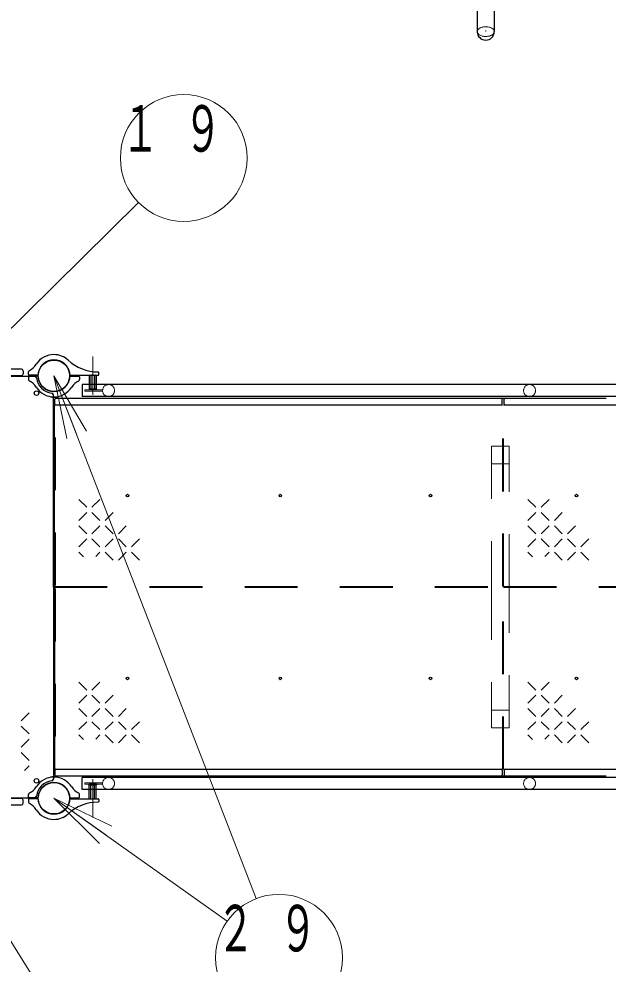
# Model space of a CAD drawing. Units: millimetres on the paper, scale 1:60. Extents: x -385 to 0, y -594 to 267.
# Drawn here: x -211.26 to -183.38, y 91.16 to 135.9 of the extents above; entities that cross this region are included whole.
import ezdxf

# ---------------------------------------------------------------- set-up
doc = ezdxf.new("R2010")
doc.units = ezdxf.units.MM
for name, pattern in [('USER1', [4.5, 2.5, -2]), ('USER2', [6, 3, -1, 1, -1]), ('USER3', [8, 3, -1, 1, -1, 1, -1])]:
    doc.linetypes.add(name, pattern=pattern)
doc.layers.add('1_60', color=7, linetype='Continuous', lineweight=25)
doc.styles.add('ＭＳ ゴシック', font='')
doc.styles.get('ＭＳ ゴシック').set_extended_font_data('MS Gothic')

msp = doc.modelspace()

# ---------------------------------------------------------------- linework, layer by layer
at = {"layer": '1_60', "linetype": 'USER2', "lineweight": 13}
for p, q in [((-189.169, 157.354), (-189.169, 135.298)), ((-207.765, 119.921), (-207.765, 118.103)), ((-207.765, 98.102), (-207.765, 99.921))]:
    msp.add_line(p, q, dxfattribs=at)
at = {"layer": '1_60', "color": 131}
for p, q in [((-189.574, 155.027), (-189.574, 135.298)), ((-188.764, 155.027), (-188.764, 135.298)), ((-165.931, 118.594), (-208.257, 118.594)), ((-208.257, 118.594), (-208.257, 118.027)), ((-165.931, 118.027), (-208.257, 118.027)), ((-165.931, 99.997), (-208.257, 99.997)), ((-208.257, 99.43), (-208.257, 99.997)), ((-165.931, 99.43), (-208.257, 99.43))]:
    msp.add_line(p, q, dxfattribs=at)
at = {"layer": '1_60', "lineweight": 13}
for p, q in [((-213.76, 119.154), (-205.593, 127.208)), ((-208.983, 116.033), (-209.598, 119.012)), ((-209.598, 119.012), (-208.051, 116.393)), ((-209.598, 119.012), (-208.517, 116.213)), ((-209.598, 119.012), (-200.034, 94.264)), ((-208.049, 112.785), (-208.424, 113.16)), ((-207.424, 113.16), (-207.799, 112.785)), ((-186.798, 112.785), (-187.173, 113.16)), ((-186.173, 113.16), (-186.548, 112.785)), ((-208.049, 112.535), (-208.424, 112.16)), ((-207.424, 112.16), (-207.799, 112.535)), ((-206.799, 112.535), (-207.174, 112.16)), ((-186.798, 112.535), (-187.173, 112.16)), ((-186.173, 112.16), (-186.548, 112.535)), ((-185.548, 112.535), (-185.923, 112.16)), ((-208.049, 111.535), (-208.424, 111.91)), ((-207.424, 111.91), (-207.799, 111.535)), ((-206.799, 111.535), (-207.174, 111.91)), ((-206.174, 111.91), (-206.549, 111.535)), ((-186.798, 111.535), (-187.173, 111.91)), ((-186.173, 111.91), (-186.548, 111.535)), ((-185.548, 111.535), (-185.923, 111.91)), ((-184.923, 111.91), (-185.298, 111.535)), ((-208.049, 111.285), (-208.424, 110.91)), ((-207.424, 110.91), (-207.799, 111.285)), ((-206.799, 111.285), (-207.174, 110.91)), ((-206.174, 110.91), (-206.549, 111.285)), ((-205.549, 111.285), (-205.924, 110.91)), ((-186.798, 111.285), (-187.173, 110.91)), ((-186.173, 110.91), (-186.548, 111.285)), ((-185.548, 111.285), (-185.923, 110.91)), ((-184.923, 110.91), (-185.298, 111.285)), ((-184.298, 111.285), (-184.673, 110.91)), ((-208.201, 110.438), (-208.424, 110.66)), ((-207.424, 110.66), (-207.623, 110.461)), ((-206.799, 110.285), (-207.174, 110.66)), ((-206.174, 110.66), (-206.549, 110.285)), ((-205.549, 110.285), (-205.924, 110.66)), ((-186.951, 110.438), (-187.173, 110.66)), ((-186.173, 110.66), (-186.373, 110.461)), ((-185.548, 110.285), (-185.923, 110.66)), ((-184.923, 110.66), (-185.298, 110.285)), ((-184.298, 110.285), (-184.673, 110.66)), ((-208.049, 104.135), (-208.424, 104.51)), ((-207.424, 104.51), (-207.799, 104.135)), ((-186.798, 104.135), (-187.173, 104.51)), ((-186.173, 104.51), (-186.548, 104.135)), ((-208.049, 103.885), (-208.424, 103.51)), ((-207.424, 103.51), (-207.799, 103.885)), ((-206.799, 103.885), (-207.174, 103.51)), ((-186.798, 103.885), (-187.173, 103.51)), ((-186.173, 103.51), (-186.548, 103.885)), ((-185.548, 103.885), (-185.923, 103.51)), ((-211.142, 102.68), (-210.767, 103.055)), ((-208.049, 102.885), (-208.424, 103.26)), ((-207.424, 103.26), (-207.799, 102.885)), ((-206.799, 102.885), (-207.174, 103.26)), ((-206.174, 103.26), (-206.549, 102.885)), ((-186.798, 102.885), (-187.173, 103.26)), ((-186.173, 103.26), (-186.548, 102.885)), ((-185.548, 102.885), (-185.923, 103.26)), ((-184.923, 103.26), (-185.298, 102.885)), ((-208.049, 102.635), (-208.424, 102.26)), ((-207.424, 102.26), (-207.799, 102.635)), ((-206.799, 102.635), (-207.174, 102.26)), ((-206.174, 102.26), (-206.549, 102.635)), ((-205.549, 102.635), (-205.924, 102.26)), ((-186.798, 102.635), (-187.173, 102.26)), ((-186.173, 102.26), (-186.548, 102.635)), ((-185.548, 102.635), (-185.923, 102.26)), ((-184.923, 102.26), (-185.298, 102.635)), ((-184.298, 102.635), (-184.673, 102.26)), ((-211.142, 102.43), (-210.767, 102.055)), ((-208.201, 101.787), (-208.424, 102.01)), ((-207.424, 102.01), (-207.623, 101.811)), ((-206.799, 101.635), (-207.174, 102.01)), ((-206.174, 102.01), (-206.549, 101.635)), ((-205.549, 101.635), (-205.924, 102.01)), ((-186.951, 101.787), (-187.173, 102.01)), ((-186.173, 102.01), (-186.373, 101.811)), ((-185.548, 101.635), (-185.923, 102.01)), ((-184.923, 102.01), (-185.298, 101.635)), ((-184.298, 101.635), (-184.673, 102.01)), ((-211.142, 101.43), (-210.767, 101.805)), ((-211.142, 101.18), (-210.767, 100.805)), ((-210.989, 100.332), (-210.767, 100.555)), ((-207.44, 96.869), (-209.598, 99.012)), ((-209.598, 99.012), (-206.862, 97.685)), ((-209.598, 99.012), (-207.151, 97.277)), ((-209.598, 99.012), (-201.4, 93.2)), ((-215.66, 98.666), (-210.324, 90.142))]:
    msp.add_line(p, q, dxfattribs=at)
at = {"layer": '1_60'}
for p, q in [((-211.14, 119.328), (-220.557, 119.328)), ((-211.14, 119.012), (-220.557, 119.012)), ((-211.057, 119.245), (-211.057, 119.095)), ((-207.929, 119.022), (-207.903, 119.037)), ((-207.929, 119.022), (-207.929, 118.385)), ((-207.903, 119.037), (-207.628, 119.037)), ((-207.847, 119.022), (-207.847, 118.385)), ((-207.683, 119.022), (-207.683, 118.385)), ((-207.602, 119.022), (-207.628, 119.037)), ((-207.602, 119.022), (-207.602, 118.385)), ((-207.94, 118.37), (-207.94, 118.337)), ((-207.59, 118.37), (-207.94, 118.37)), ((-207.59, 118.337), (-207.94, 118.337)), ((-207.929, 118.385), (-207.903, 118.37)), ((-207.903, 118.37), (-207.628, 118.37)), ((-207.602, 118.385), (-207.628, 118.37)), ((-207.59, 118.337), (-207.59, 118.37)), ((-209.765, 118.026), (-209.765, 118.023)), ((-209.432, 118.026), (-209.432, 118.023)), ((-209.765, 99.998), (-209.765, 100)), ((-209.432, 99.998), (-209.432, 100)), ((-207.94, 99.653), (-207.94, 99.687)), ((-207.59, 99.687), (-207.94, 99.687)), ((-207.59, 99.653), (-207.94, 99.653)), ((-207.929, 99.638), (-207.903, 99.653)), ((-207.929, 99.002), (-207.929, 99.638)), ((-207.903, 99.653), (-207.628, 99.653)), ((-207.847, 99.002), (-207.847, 99.638)), ((-207.683, 99.002), (-207.683, 99.638)), ((-207.602, 99.638), (-207.628, 99.653)), ((-207.602, 99.002), (-207.602, 99.638)), ((-207.59, 99.687), (-207.59, 99.653)), ((-220.557, 99.012), (-211.14, 99.012)), ((-211.057, 98.778), (-211.057, 98.928)), ((-207.929, 99.002), (-207.903, 98.987)), ((-207.903, 98.987), (-207.628, 98.987)), ((-207.602, 99.002), (-207.628, 98.987)), ((-220.557, 98.695), (-211.14, 98.695))]:
    msp.add_line(p, q, dxfattribs=at)
at = {"layer": '1_60', "color": 2}
for p, q in [((-210.806, 119.071), (-210.801, 119.193)), ((-210.38, 119.037), (-210.772, 119.037)), ((-208.817, 119.037), (-207.508, 119.037)), ((-207.474, 119.072), (-207.479, 119.159)), ((-210.806, 118.952), (-210.801, 118.821)), ((-210.38, 118.987), (-210.772, 118.987)), ((-208.817, 118.987), (-208.425, 118.987)), ((-208.391, 118.952), (-208.396, 118.831)), ((-210.806, 99.071), (-210.801, 99.202)), ((-210.806, 98.952), (-210.801, 98.831)), ((-210.38, 99.037), (-210.772, 99.037)), ((-210.38, 98.987), (-210.772, 98.987)), ((-208.817, 99.037), (-208.425, 99.037)), ((-208.817, 98.987), (-207.508, 98.987)), ((-208.391, 99.071), (-208.396, 99.192)), ((-207.474, 98.951), (-207.479, 98.864))]:
    msp.add_line(p, q, dxfattribs=at)
at = {"layer": '1_60', "linetype": 'USER1', "lineweight": 13}
for p, q in [((-207.848, 119.037), (-207.848, 118.37)), ((-207.682, 119.037), (-207.682, 118.37)), ((-188.06, 115.679), (-188.893, 115.679)), ((-188.893, 115.679), (-188.893, 109.012)), ((-188.06, 109.012), (-188.06, 115.679)), ((-188.893, 114.845), (-188.06, 114.845)), ((-188.893, 109.012), (-188.893, 102.345)), ((-188.06, 102.345), (-188.06, 109.012)), ((-188.06, 103.178), (-188.893, 103.178)), ((-188.893, 102.345), (-188.06, 102.345)), ((-207.848, 98.987), (-207.848, 99.653)), ((-207.682, 98.987), (-207.682, 99.653))]:
    msp.add_line(p, q, dxfattribs=at)
at = {"layer": '1_60', "color": 4}
for p, q in [((-215.849, 118.987), (-210.509, 118.987)), ((-209.623, 109.012), (-209.623, 118.102)), ((-209.573, 109.012), (-209.573, 117.637)), ((-209.573, 117.637), (-188.373, 117.637)), ((-188.323, 117.637), (-167.123, 117.637)), ((-209.623, 109.012), (-209.623, 99.922)), ((-209.573, 109.012), (-209.573, 100.387)), ((-209.573, 100.387), (-188.373, 100.387)), ((-188.323, 100.387), (-167.123, 100.387)), ((-215.849, 99.037), (-210.509, 99.037))]:
    msp.add_line(p, q, dxfattribs=at)
at = {"layer": '1_60', "color": 131, "linetype": 'USER1', "lineweight": 13}
for p, q in [((-208.14, 118.284), (-208.14, 118.337)), ((-208.14, 118.337), (-207.298, 118.337)), ((-208.14, 118.284), (-207.298, 118.284)), ((-207.298, 118.284), (-207.298, 118.337)), ((-208.14, 99.74), (-207.298, 99.74)), ((-208.14, 99.74), (-208.14, 99.687)), ((-208.14, 99.687), (-207.298, 99.687)), ((-207.298, 99.74), (-207.298, 99.687))]:
    msp.add_line(p, q, dxfattribs=at)
at = {"layer": '1_60', "color": 20}
for p, q in [((-209.557, 117.687), (-209.557, 117.904)), ((-209.507, 117.954), (-183.473, 117.954)), ((-188.39, 117.687), (-188.39, 117.904)), ((-188.306, 117.687), (-188.306, 117.904)), ((-209.557, 100.337), (-209.557, 100.12)), ((-188.39, 100.337), (-188.39, 100.12)), ((-188.306, 100.337), (-188.306, 100.12)), ((-209.507, 100.07), (-183.473, 100.07))]:
    msp.add_line(p, q, dxfattribs=at)
at = {"layer": '1_60', "color": 4, "linetype": 'USER1', "lineweight": 13}
for p, q in [((-209.52, 109.09), (-209.52, 117.584)), ((-188.373, 109.037), (-188.373, 117.637)), ((-188.323, 109.037), (-188.323, 117.637)), ((-209.573, 109.037), (-188.373, 109.037)), ((-209.573, 108.987), (-188.373, 108.987)), ((-209.52, 108.933), (-209.52, 100.44)), ((-188.373, 100.387), (-188.373, 108.987)), ((-188.323, 109.037), (-167.123, 109.037)), ((-188.323, 100.387), (-188.323, 108.987)), ((-188.323, 108.987), (-167.123, 108.987))]:
    msp.add_line(p, q, dxfattribs=at)
at = {"layer": '1_60', "color": 131, "linetype": 'USER3', "lineweight": 13}
msp.add_lwpolyline([(-189.574, 135.298), (-189.572, 135.278), (-189.568, 135.258), (-189.56, 135.239), (-189.55, 135.22), (-189.536, 135.201), (-189.52, 135.183), (-189.501, 135.166), (-189.479, 135.15), (-189.455, 135.135), (-189.429, 135.122), (-189.401, 135.11), (-189.371, 135.099), (-189.34, 135.089), (-189.307, 135.082), (-189.274, 135.076), (-189.239, 135.071), (-189.204, 135.069), (-189.169, 135.068), (-189.134, 135.069), (-189.099, 135.071), (-189.064, 135.076), (-189.03, 135.082), (-188.998, 135.089), (-188.966, 135.099), (-188.937, 135.11), (-188.909, 135.122), (-188.883, 135.135), (-188.859, 135.15), (-188.837, 135.166), (-188.818, 135.183), (-188.802, 135.201), (-188.788, 135.22), (-188.778, 135.239), (-188.77, 135.258), (-188.765, 135.278), (-188.764, 135.298), (-188.765, 135.319), (-188.77, 135.339), (-188.778, 135.358), (-188.788, 135.377), (-188.802, 135.396), (-188.818, 135.414), (-188.837, 135.431), (-188.859, 135.447), (-188.883, 135.462), (-188.909, 135.475), (-188.937, 135.487), (-188.966, 135.498), (-188.998, 135.508), (-189.03, 135.515), (-189.064, 135.521), (-189.099, 135.526), (-189.134, 135.528), (-189.169, 135.529), (-189.204, 135.528), (-189.239, 135.526), (-189.274, 135.521), (-189.307, 135.515), (-189.34, 135.508), (-189.371, 135.498), (-189.401, 135.487), (-189.429, 135.475), (-189.455, 135.462), (-189.479, 135.447), (-189.501, 135.431), (-189.52, 135.414), (-189.536, 135.396), (-189.55, 135.377), (-189.56, 135.358), (-189.568, 135.339), (-189.572, 135.319)], close=True, dxfattribs=at)
at = {"layer": '1_60', "lineweight": 13}
for centre in [(-203.457, 129.315), (-198.952, 91.465)]:
    msp.add_circle(centre, 3, dxfattribs=at)
at = {"layer": '1_60'}
for centre, radius in [((-209.598, 119.012), 0.743), ((-210.423, 118.187), 0.108), ((-206.123, 113.337), 0.0625), ((-198.888, 113.337), 0.0625), ((-191.788, 113.337), 0.0625), ((-184.873, 113.337), 0.0625), ((-206.123, 104.687), 0.0625), ((-198.888, 104.687), 0.0625), ((-191.788, 104.687), 0.0625), ((-184.873, 104.687), 0.0625), ((-210.423, 99.836), 0.108), ((-209.598, 99.012), 0.743)]:
    msp.add_circle(centre, radius, dxfattribs=at)
at = {"layer": '1_60', "color": 150, "linetype": 'USER3', "lineweight": 13}
for centre in [(-209.598, 119.012), (-209.598, 99.012)]:
    msp.add_circle(centre, 0.743, dxfattribs=at)
at = {"layer": '1_60', "color": 131, "linetype": 'USER1', "lineweight": 13}
for centre in [(-207.015, 118.31), (-187.098, 118.31), (-207.015, 99.713), (-187.098, 99.713)]:
    msp.add_circle(centre, 0.283, dxfattribs=at)
at = {"layer": '1_60', "color": 131}
msp.add_arc((-189.169, 135.298), 0.405, 180, 0, dxfattribs=at)
at = {"layer": '1_60', "color": 2}
for centre, radius, start, end in [((-209.598, 119.012), 1, 90, 147.2728), ((-209.598, 119.012), 1, 47.7828, 90), ((-211.141, 120.003), 0.833, 297.4588, 327.2728), ((-209.598, 119.012), 0.75, 90, 175.7293), ((-209.598, 119.012), 0.75, 4.2707, 90), ((-207.471, 121.357), 2.167, 227.7828, 268.9158), ((-210.772, 119.07), 0.0333, 178, 270), ((-210.718, 119.19), 0.0833, 117.4588, 178), ((-210.718, 119.19), 0.0833, 117.4588, 178), ((-210.38, 119.07), 0.0333, 270, 355.7293), ((-208.817, 119.07), 0.0333, 184.2707, 270), ((-207.512, 119.158), 0.0333, 3, 88.9159), ((-207.508, 119.07), 0.0333, 270, 3), ((-210.772, 118.954), 0.0333, 90, 182), ((-210.718, 118.834), 0.0833, 182, 242.5412), ((-211.141, 118.021), 0.833, 32.7272, 62.5412), ((-210.38, 118.954), 0.0333, 4.2707, 90), ((-209.598, 119.012), 0.75, 184.2707, 270), ((-209.598, 119.012), 0.75, 270, 355.7293), ((-208.817, 118.954), 0.0333, 90, 175.7293), ((-208.056, 118.021), 0.833, 117.4588, 147.2728), ((-208.479, 118.834), 0.0833, 297.4588, 358), ((-208.425, 118.954), 0.0333, 358, 90), ((-209.598, 119.012), 1, 212.7272, 270), ((-209.598, 119.012), 1, 270, 327.2728), ((-209.598, 99.012), 1, 90, 147.2728), ((-209.598, 99.012), 0.75, 90, 175.7293), ((-209.598, 99.012), 1, 32.7272, 90), ((-209.598, 99.012), 0.75, 4.2707, 90), ((-211.141, 100.003), 0.833, 297.4588, 327.2728), ((-208.056, 100.003), 0.833, 212.7272, 242.5412), ((-210.772, 99.07), 0.0333, 178, 270), ((-210.772, 98.953), 0.0333, 90, 182), ((-210.718, 99.189), 0.0833, 117.4588, 178), ((-210.38, 99.07), 0.0333, 270, 355.7293), ((-210.38, 98.953), 0.0333, 4.2707, 90), ((-209.598, 99.012), 0.75, 184.2707, 270), ((-209.598, 99.012), 0.75, 270, 355.7293), ((-208.817, 99.07), 0.0333, 184.2707, 270), ((-208.817, 98.953), 0.0333, 90, 175.7293), ((-208.479, 99.189), 0.0833, 2, 62.5412), ((-208.425, 99.07), 0.0333, 270, 2), ((-207.508, 98.953), 0.0333, 357, 90), ((-210.718, 98.834), 0.0833, 182, 242.5412), ((-210.718, 98.834), 0.0833, 182, 242.5412), ((-211.141, 98.02), 0.833, 32.7272, 62.5412), ((-209.598, 99.012), 1, 212.7272, 270), ((-207.471, 96.666), 2.167, 91.0841, 132.2172), ((-207.512, 98.866), 0.0333, 271.0842, 357), ((-209.598, 99.012), 1, 270, 312.2172)]:
    msp.add_arc(centre, radius, start, end, dxfattribs=at)
at = {"layer": '1_60'}
for centre, radius, start, end in [((-211.14, 119.245), 0.0833, 0, 90), ((-211.14, 119.095), 0.0833, 270, 0), ((-207.888, 118.962), 0.0724, 55.6159, 124.3841), ((-207.765, 118.764), 0.271, 72.4121, 107.5879), ((-207.642, 118.962), 0.0724, 55.6159, 124.3841), ((-209.598, 119.012), 0.833, 186.7872, 263.2128), ((-207.888, 118.445), 0.0724, 235.6159, 304.3841), ((-207.765, 118.643), 0.271, 252.4121, 287.5879), ((-207.642, 118.445), 0.0724, 235.6159, 304.3841), ((-209.748, 118.023), 0.0167, 180, 261.3731), ((-209.598, 119.012), 1.017, 261.3731, 270), ((-209.598, 119.012), 1.017, 270, 278.6269), ((-209.448, 118.023), 0.0167, 278.6269, 0), ((-209.598, 99.012), 0.833, 96.7872, 173.2128), ((-209.748, 100), 0.0167, 98.6269, 180), ((-209.598, 99.012), 1.017, 90, 98.6269), ((-209.598, 99.012), 1.017, 81.3731, 90), ((-209.448, 100), 0.0167, 0, 81.3731), ((-207.888, 99.578), 0.0724, 55.6159, 124.3841), ((-207.765, 99.38), 0.271, 72.4121, 107.5879), ((-207.642, 99.578), 0.0724, 55.6159, 124.3841), ((-211.14, 98.928), 0.0833, 0, 90), ((-207.888, 99.061), 0.0724, 235.6159, 304.3841), ((-207.765, 99.26), 0.271, 252.4121, 287.5879), ((-207.642, 99.061), 0.0724, 235.6159, 304.3841), ((-211.14, 98.778), 0.0833, 270, 0)]:
    msp.add_arc(centre, radius, start, end, dxfattribs=at)
at = {"layer": '1_60', "color": 4}
for centre, start, end in [((-210.509, 118.904), 6.7872, 90), ((-209.707, 118.102), 0, 83.2128), ((-209.707, 99.922), 276.7872, 0), ((-210.509, 99.12), 270, 353.2128)]:
    msp.add_arc(centre, 0.0833, start, end, dxfattribs=at)
at = {"layer": '1_60', "color": 20}
for centre, start, end in [((-209.507, 117.904), 90, 180), ((-209.507, 117.687), 180, 270), ((-188.44, 117.904), 0, 90), ((-188.44, 117.687), 270, 0), ((-188.256, 117.904), 90, 180), ((-188.256, 117.687), 180, 270), ((-209.507, 100.337), 90, 180), ((-188.44, 100.337), 0, 90), ((-188.256, 100.337), 90, 180), ((-209.507, 100.12), 180, 270), ((-188.44, 100.12), 270, 0), ((-188.256, 100.12), 180, 270)]:
    msp.add_arc(centre, 0.05, start, end, dxfattribs=at)

# ---------------------------------------------------------------- texts
at = {"layer": '1_60', "char_height": 2.199, "attachment_point": 2, "style": 'ＭＳ ゴシック'}
for s, insert in [('\\T1.64;\\W0.6;１９', (-203.457, 131.815)), ('\\T1.64;\\W0.6;２９', (-198.952, 93.965))]:
    msp.add_mtext(s, dxfattribs=dict(at, insert=insert))

doc.saveas('drawing.dxf')
